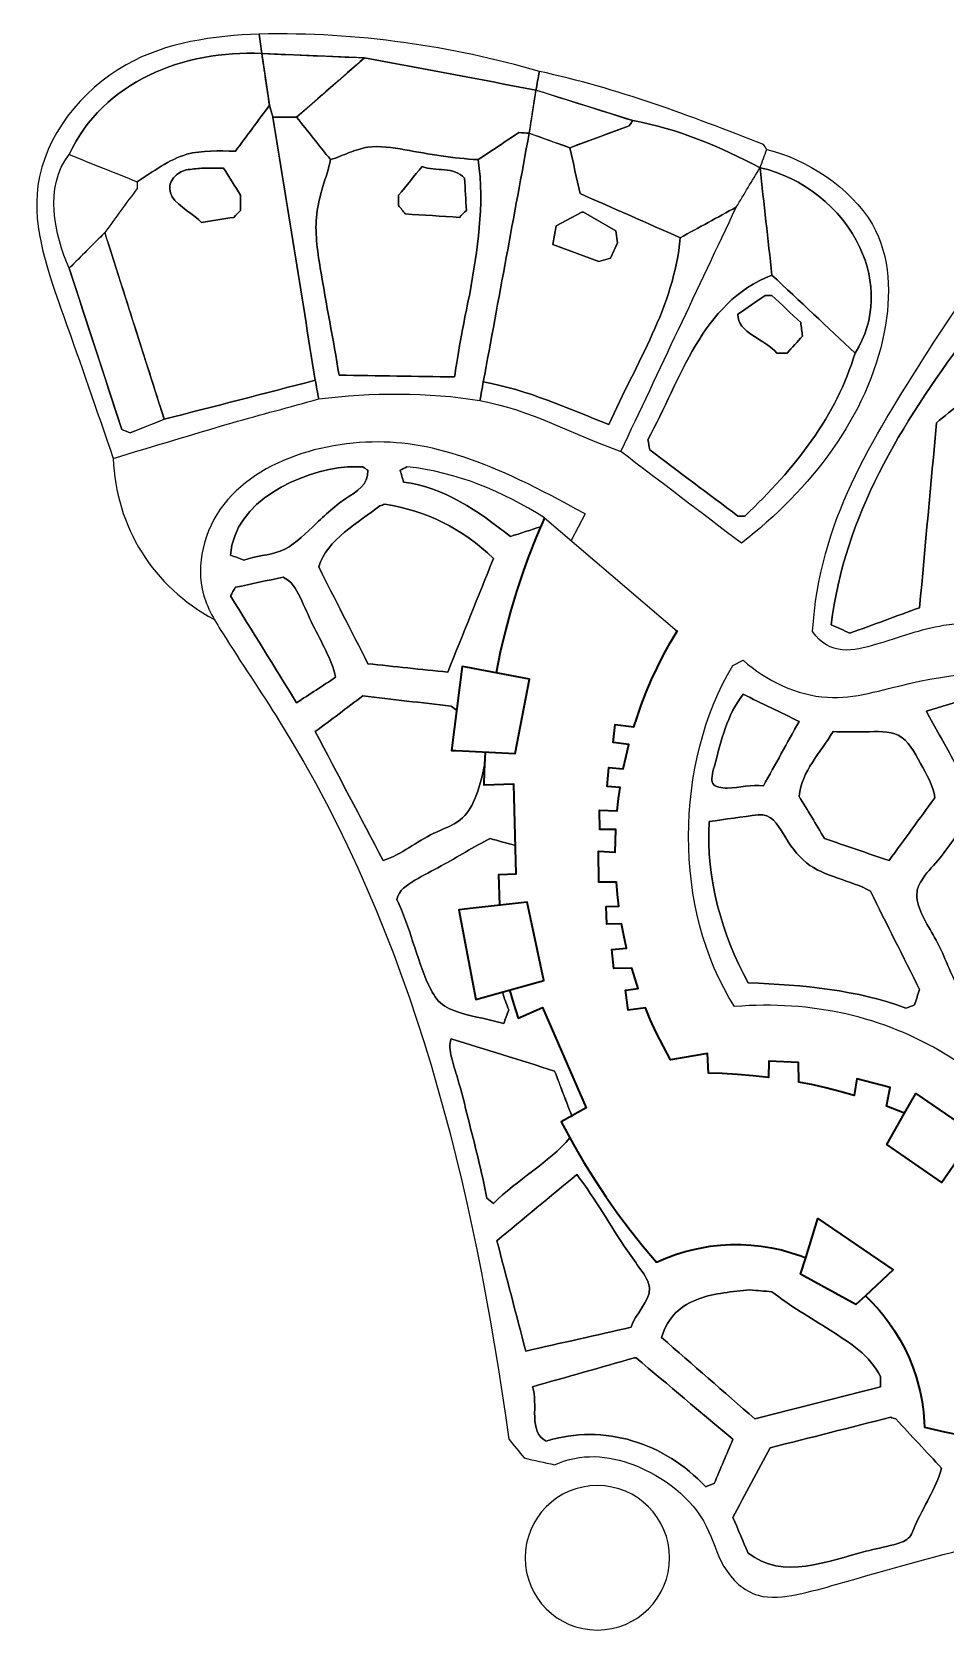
# Model space of a CAD drawing. Header units: millimetres. Extents: x -97856 to 911645, y -69926 to 264120.
# Drawn here: x -97856 to 60170, y -12500 to 264120 of the extents above; entities that cross this region are included whole.
import ezdxf

# ---------------------------------------------------------------- set-up
doc = ezdxf.new("R2010")
doc.units = ezdxf.units.MM
doc.layers.add('01_SITE_BASE', color=7, linetype='Continuous', lineweight=35)
for name, color, linetype in [('03_DESIGN_REGIONS', 7, 'Continuous'), ('REGION_HOLES', 7, 'Continuous'), ('REPAIR_CLOSURES_ONLY', 7, 'Continuous')]:
    doc.layers.add(name, color=color, linetype=linetype)

msp = doc.modelspace()

# ---------------------------------------------------------------- linework, layer by layer
at = {"color": 240}
msp.add_line((-9132, 180030), (13795, 160416), dxfattribs=at)
msp.add_line((-2120, 180707), (-4548, 176108))
msp.add_arc((-51264, 191301), 32531, 181.73694, 242.30515)
at = {"layer": '01_SITE_BASE', "color": 240}
for points in [[(-9132, 180030), (-10565, 176686), (-11897, 173301), (-12828, 170736), (-13980, 167286), (-15027, 163802), (-15969, 160288), (-16805, 156747), (-17533, 153183)], [(53181, 76994), (50066, 78194), (50697, 81418), (44912, 82916), (44436, 80050), (41990, 80736), (39527, 81356), (37358, 81844), (34866, 82338), (34835, 85727), (29674, 85961), (29615, 83154), (26940, 83454), (24258, 83677), (21571, 83824), (19216, 83889), (19033, 87288), (12672, 86194), (11419, 88488), (10249, 90825), (9163, 93202), (8324, 95212), (5355, 94789), (4860, 98266), (7087, 98532), (6530, 100214), (5968, 102063), (2847, 102004), (2499, 105285), (5051, 105555), (4571, 107735), (4190, 109746), (1655, 109709), (1521, 112714), (3719, 112812), (3485, 114802), (3291, 116979), (250, 116961), (172, 122332), (3094, 122143), (3113, 124032), (3189, 126092), (428, 126052), (379, 129425), (3426, 129312), (3658, 131415), (3924, 133336), (1689, 133537), (1983, 136806), (4492, 136580), (4965, 138784), (5459, 140791), (2719, 141105), (3077, 144231), (6331, 143858), (6813, 145366), (7598, 147608), (8455, 149823), (9384, 152008), (10384, 154163), (11453, 156284), (12590, 158369), (13795, 160416), (13700, 160466)], [(-22682, 154162), (-23396, 154297), (-25257, 139768), (-24516, 139731)], [(-24516, 139731), (-14221, 139224), (-11755, 152085), (-22682, 154162)], [(-16879, 112965), (-17047, 118288), (-14062, 118392), (-14486, 133889), (-19597, 133749), (-19513, 136143), (-19379, 139478)], [(-19832, 96995), (-9294, 99934), (-12177, 113495), (-21524, 112441)], [(-21524, 112441), (-23965, 112166), (-21057, 96653), (-19832, 96995)], [(-15196, 98288), (-14518, 95948), (-13723, 93404), (-9489, 95250), (-1926, 77902), (-6255, 75463), (-4144, 71535), (-2351, 68451), (-468, 65421), (1504, 62448), (3562, 59534), (5706, 56682), (7932, 53895), (10240, 51175), (11864, 51879), (13523, 52495), (15213, 53019), (16929, 53451), (18666, 53790), (19541, 53923), (21300, 54119), (23067, 54219), (24837, 54224), (26604, 54132), (28364, 53944), (30111, 53661), (31840, 53284), (33546, 52814), (35224, 52251), (36051, 51936)], [(53181, 76994), (55091, 80374), (65357, 73322), (63112, 70054)], [(63112, 70054), (59632, 64989), (50099, 71538), (53181, 76994)], [(36051, 51936), (38135, 58719), (51209, 49841), (46382, 45365)], [(46382, 45365), (44758, 43860), (35178, 49093), (36051, 51936)], [(46382, 45365), (47633, 44122), (48815, 42812), (49379, 42134), (50451, 40733), (51446, 39276), (52360, 37767), (53191, 36211), (53938, 34613), (54596, 32976), (55165, 31306), (55415, 30461), (55847, 28750), (56186, 27019), (56430, 25272), (56580, 23514), (56619, 22633), (60105, 21807), (63617, 21100)]]:
    msp.add_lwpolyline(points, dxfattribs=at)
at = {"layer": '03_DESIGN_REGIONS'}
for p, q in [((-58075, 260380), (-56753, 251420)), ((-40301, 259646), (-58075, 260380)), ((-52052, 249364), (-40301, 259646)), ((-10630, 254064), (-11805, 246573)), ((6115, 248776), (-10630, 254064)), ((-56753, 251420), (-56165, 249364)), ((-56165, 249364), (-52052, 249364)), ((-11805, 246573), (-4754, 244076)), ((-4754, 244076), (5528, 247895)), ((5528, 247895), (6115, 248776)), ((-2698, 232912), (-7105, 230562)), ((-2404, 232912), (-2698, 232912)), ((3178, 229681), (-2404, 232912)), ((-7105, 230562), (-7692, 227330)), ((3471, 227624), (3178, 229681)), ((-85249, 229387), (-91419, 223218)), ((-74967, 197071), (-85249, 229387)), ((-7692, 227330), (240, 224393)), ((2296, 224980), (3471, 227624)), ((240, 224393), (2296, 224980)), ((-91419, 223218), (-82311, 195309)), ((-80843, 194721), (-74967, 197071)), ((-82311, 195309), (-80843, 194721))]:
    msp.add_line(p, q, dxfattribs=at)
msp.add_circle((0, 0), 12500, dxfattribs=at)
for points, knots in [([(-58516, 263759), (-66462, 263432), (-74614, 262353), (-81549, 258451), (-89378, 254045), (-95654, 246042), (-96828, 237529), (-97856, 230077), (-94972, 222234), (-92351, 214882), (-89393, 206585), (-86770, 198913), (-83780, 190315)], [1, 1, 1, 1, 2, 2, 2, 3, 3, 3, 4, 4, 4, 5, 5, 5, 5]), ([(-79667, 238200), (-76848, 239914), (-74209, 242063), (-71043, 242942), (-68460, 243659), (-65527, 243531), (-62628, 243488)], [2, 2, 2, 2, 3, 3, 3, 4, 4, 4, 4]), ([(-62628, 243488), (-65527, 243531), (-68460, 243659), (-71043, 242942), (-74209, 242063), (-76848, 239914), (-79667, 238200)], [2, 2, 2, 2, 3, 3, 3, 4, 4, 4, 4]), ([(-46177, 242019), (-45051, 242359), (-43992, 242834), (-42935, 243246), (-41878, 243658), (-40824, 244006), (-39729, 244165), (-37682, 244464), (-35492, 244104), (-33311, 243728), (-29116, 243005), (-24951, 242222), (-20618, 242019)], [3, 3, 3, 3, 4, 4, 4, 5, 5, 5, 6, 6, 6, 7, 7, 7, 7]), ([(-20618, 242019), (-24951, 242222), (-29116, 243005), (-33311, 243728), (-35492, 244104), (-37682, 244464), (-39729, 244165), (-40824, 244006), (-41878, 243658), (-42935, 243246), (-43992, 242834), (-45051, 242359), (-46177, 242019)], [0, 0, 0, 0, 1, 1, 1, 2, 2, 2, 3, 3, 3, 4, 4, 4, 4]), ([(29324, 243782), (28932, 242729), (28540, 241677), (28149, 240624), (26778, 238347), (25407, 236070), (24036, 233794), (17377, 219692), (10718, 205591), (4059, 191490), (11012, 186202), (17964, 180914), (24917, 175626), (36839, 184867), (46810, 197542), (49647, 212164), (50879, 218512), (50766, 225227), (47593, 230780), (43888, 237263), (36010, 242162), (29324, 243782)], [0, 0, 0, 0, 1, 1, 1, 2, 2, 2, 3, 3, 3, 4, 4, 4, 5, 5, 5, 6, 6, 6, 7, 7, 7, 7]), ([(-79667, 238200), (-83584, 239767), (-87501, 241334), (-91419, 242901), (-95841, 237336), (-93927, 229012), (-91419, 223218), (-89362, 225274), (-87306, 227330), (-85249, 229387), (-83389, 231933), (-81528, 234479), (-79667, 237025), (-79667, 237417), (-79667, 237808), (-79667, 238200)], [0, 0, 0, 0, 1, 1, 1, 2, 2, 2, 3, 3, 3, 4, 4, 4, 5, 5, 5, 5]), ([(-44708, 204710), (-45696, 210884), (-46945, 217006), (-47963, 223246), (-48476, 226393), (-48931, 229570), (-48575, 232600), (-48386, 234207), (-47970, 235773), (-47496, 237343), (-47033, 238877), (-46514, 240416), (-46177, 242019)], [14, 14, 14, 14, 15, 15, 15, 16, 16, 16, 17, 17, 17, 18, 18, 18, 18]), ([(-46177, 242019), (-46514, 240416), (-47033, 238877), (-47496, 237343), (-47970, 235773), (-48386, 234207), (-48575, 232600), (-48931, 229570), (-48476, 226393), (-47963, 223246), (-46945, 217006), (-45696, 210884), (-44708, 204710)], [4, 4, 4, 4, 5, 5, 5, 6, 6, 6, 7, 7, 7, 8, 8, 8, 8]), ([(-71148, 240257), (-73870, 239411), (-74607, 237314), (-73574, 235590), (-72530, 233849), (-69678, 232489), (-68504, 231150)], [6, 6, 6, 6, 7, 7, 7, 8, 8, 8, 8]), ([(44600, 208529), (48246, 214228), (48138, 221044), (45439, 226822), (42242, 233664), (35409, 239049), (28149, 240624), (28834, 234430), (29519, 228236), (30205, 222042), (35003, 217538), (39802, 213033), (44600, 208529)], [0, 0, 0, 0, 1, 1, 1, 2, 2, 2, 3, 3, 3, 4, 4, 4, 4]), ([(101593, 220867), (98438, 222956), (94249, 225293), (89616, 226721), (85504, 227989), (81042, 228540), (77203, 227809), (68149, 226084), (62563, 217221), (57253, 208858), (47345, 193256), (38395, 179395), (37256, 160349), (40218, 156039), (44234, 156911), (48305, 158133), (52104, 159274), (55952, 160720), (59930, 161355), (67429, 162551), (75394, 160869), (82791, 160056), (84064, 164462), (85337, 168869), (86610, 173276), (86414, 181795), (86218, 190315), (86023, 198834), (79657, 200303), (73292, 201772), (66927, 203241), (64185, 200988), (61443, 198736), (58701, 196484), (57722, 185810), (56743, 175136), (55764, 164462), (51749, 162993), (47734, 161524), (43719, 160056), (42642, 160545), (41564, 161035), (40487, 161524), (42698, 180311), (52655, 196331), (63695, 211173), (68690, 216018), (75176, 219712), (81691, 222633), (83194, 223307), (84699, 223940), (86247, 223926), (87830, 223911), (89457, 223218), (91045, 222519), (94363, 221057), (97508, 219564), (100418, 217930), (100809, 218909), (101201, 219888), (101593, 220867)], [0, 0, 0, 0, 1, 1, 1, 2, 2, 2, 3, 3, 3, 4, 4, 4, 5, 5, 5, 6, 6, 6, 7, 7, 7, 8, 8, 8, 9, 9, 9, 10, 10, 10, 11, 11, 11, 12, 12, 12, 13, 13, 13, 14, 14, 14, 15, 15, 15, 16, 16, 16, 17, 17, 17, 18, 18, 18, 19, 19, 19, 20, 20, 20, 20]), ([(44600, 208529), (39802, 213033), (35003, 217538), (30205, 222042), (17942, 217257), (14388, 203849), (8759, 193546), (8857, 192959), (8955, 192371), (9053, 191783), (14145, 187964), (19237, 184145), (24329, 180326), (24721, 180326), (25113, 180326), (25505, 180326), (34169, 188465), (41441, 197831), (44600, 208529)], [0, 0, 0, 0, 1, 1, 1, 2, 2, 2, 3, 3, 3, 4, 4, 4, 5, 5, 5, 6, 6, 6, 6]), ([(24329, 215286), (24110, 212093), (29132, 210836), (31086, 208529), (31674, 208529), (32261, 208529), (32849, 208529), (33730, 209508), (34612, 210487), (35493, 211466), (35395, 212250), (35297, 213033), (35199, 213817), (33534, 215384), (31870, 216950), (30205, 218517), (29813, 218517), (29422, 218517), (29030, 218517), (27463, 217440), (25896, 216363), (24329, 215286)], [0, 0, 0, 0, 1, 1, 1, 2, 2, 2, 3, 3, 3, 4, 4, 4, 5, 5, 5, 6, 6, 6, 7, 7, 7, 7]), ([(63695, 211173), (52655, 196331), (42698, 180311), (40487, 161524), (41564, 161035), (42642, 160545), (43719, 160056), (47734, 161524), (51749, 162993), (55764, 164462), (56743, 175136), (57722, 185810), (58701, 196484), (61443, 198736), (64185, 200988), (66927, 203241), (65850, 205885), (64773, 208529), (63695, 211173)], [0, 0, 0, 0, 1, 1, 1, 2, 2, 2, 3, 3, 3, 4, 4, 4, 5, 5, 5, 6, 6, 6, 6]), ([(-40045, 193105), (-51945, 192562), (-64825, 187118), (-68000, 175707), (-68712, 173147), (-68936, 170286), (-68416, 167732), (-67847, 164930), (-66383, 162496), (-64871, 160086), (-61646, 154942), (-58199, 149905), (-54998, 144765)], [10, 10, 10, 10, 11, 11, 11, 12, 12, 12, 13, 13, 13, 14, 14, 14, 14]), ([(-39714, 188258), (-40008, 188454), (-40301, 188650), (-40595, 188846), (-41476, 188846), (-42358, 188846), (-43239, 188846), (-51646, 188092), (-62766, 182884), (-63510, 173569), (-62726, 173276), (-61943, 172982), (-61160, 172688), (-59211, 173467), (-56860, 173497), (-54884, 174257), (-52749, 175079), (-51052, 176753), (-49309, 178429), (-47480, 180188), (-45600, 181951), (-43524, 183370), (-41641, 184656), (-39597, 185661), (-39714, 188258)], [0, 0, 0, 0, 1, 1, 1, 2, 2, 2, 3, 3, 3, 4, 4, 4, 5, 5, 5, 6, 6, 6, 7, 7, 7, 8, 8, 8, 8]), ([(-9145, 180000), (-9150, 180011), (-9156, 180022), (-9161, 180032), (-16428, 184575), (-24190, 187923), (-32957, 188846), (-33349, 188650), (-33740, 188454), (-34132, 188258)], [3.972573, 3.972573, 3.972573, 3.972573, 4, 4, 4, 5, 5, 5, 6, 6, 6, 6]), ([(-34132, 188258), (-33936, 187573), (-33740, 186887), (-33545, 186202), (-26434, 185340), (-20696, 181166), (-15037, 176801), (-13292, 177356), (-11547, 177911), (-9802, 178466)], [0, 0, 0, 0, 1, 1, 1, 2, 2, 2, 2.8098919, 2.8098919, 2.8098919, 2.8098919]), ([(-37657, 182089), (-41242, 179225), (-46847, 176268), (-48233, 171513), (-45394, 165931), (-42554, 160349), (-39714, 154768), (-35111, 154278), (-30509, 153788), (-25906, 153299), (-23262, 159860), (-20618, 166421), (-17974, 172982), (-23366, 178229), (-29679, 181252), (-36776, 182383), (-37070, 182285), (-37364, 182187), (-37657, 182089)], [0, 0, 0, 0, 1, 1, 1, 2, 2, 2, 3, 3, 3, 4, 4, 4, 5, 5, 5, 6, 6, 6, 6]), ([(-62628, 167988), (-62922, 167498), (-63216, 167008), (-63510, 166519), (-59691, 160349), (-55872, 154180), (-52052, 148011), (-49800, 149480), (-47548, 150949), (-45296, 152417), (-46041, 155722), (-47783, 158472), (-49232, 161458), (-50001, 163044), (-50687, 164695), (-51457, 166273), (-52171, 167735), (-52957, 169133), (-54403, 169750), (-57145, 169163), (-59886, 168575), (-62628, 167988)], [0, 0, 0, 0, 1, 1, 1, 2, 2, 2, 3, 3, 3, 4, 4, 4, 5, 5, 5, 6, 6, 6, 7, 7, 7, 7]), ([(118632, 102769), (120606, 124957), (103516, 145840), (82671, 151520), (73447, 154033), (63488, 153570), (53975, 151343), (49200, 150225), (44538, 148664), (39807, 148947), (34552, 149262), (29212, 151855), (25211, 155355), (24623, 155061), (24036, 154768), (23448, 154474), (13333, 137581), (13020, 112143), (23742, 95425), (37163, 96497), (49572, 93654), (60173, 87202), (72840, 79493), (82927, 66631), (89842, 53709), (109796, 51503), (128733, 61642), (138315, 78973), (138119, 79463), (137923, 79953), (137727, 80442), (134528, 82172), (131329, 83902), (128130, 85632), (127902, 85567), (127673, 85502), (127445, 85436), (127347, 85436), (127249, 85436), (127151, 85436), (125193, 86416), (123234, 87395), (121276, 88374), (119611, 91606), (117946, 94837), (116281, 98069), (116673, 99440), (117065, 100811), (117457, 102182), (117848, 102377), (118240, 102573), (118632, 102769)], [0, 0, 0, 0, 1, 1, 1, 2, 2, 2, 3, 3, 3, 4, 4, 4, 5, 5, 5, 6, 6, 6, 7, 7, 7, 8, 8, 8, 9, 9, 9, 10, 10, 10, 11, 11, 11, 12, 12, 12, 13, 13, 13, 14, 14, 14, 15, 15, 15, 16, 16, 16, 17, 17, 17, 17]), ([(34905, 144779), (31674, 146346), (28442, 147913), (25211, 149480), (22360, 145688), (21523, 141657), (20245, 137043), (20078, 136439), (19903, 135825), (19841, 135264), (19789, 134791), (19818, 134355), (20010, 134036), (20394, 133397), (21433, 133227), (22487, 133233), (24572, 133246), (26720, 133949), (28736, 133616), (30793, 137337), (32849, 141058), (34905, 144779)], [0, 0, 0, 0, 1, 1, 1, 2, 2, 2, 3, 3, 3, 4, 4, 4, 5, 5, 5, 6, 6, 6, 7, 7, 7, 7]), ([(-25319, 147423), (-30411, 148011), (-35503, 148598), (-40595, 149186), (-43337, 147129), (-46079, 145073), (-48821, 143017), (-44904, 135574), (-40987, 128132), (-37070, 120690), (-33770, 121822), (-31413, 123917), (-28300, 125411), (-26743, 126158), (-24998, 126755), (-23745, 127733), (-22588, 128636), (-21850, 129863), (-21257, 131241), (-20437, 133147), (-19892, 135341), (-19460, 137462)], [0, 0, 0, 0, 1, 1, 1, 2, 2, 2, 3, 3, 3, 4, 4, 4, 5, 5, 5, 6, 6, 6, 6.7228582, 6.7228582, 6.7228582, 6.7228582]), ([(56939, 146542), (58366, 143685), (60036, 141169), (61529, 138242), (62276, 136779), (62979, 135213), (64145, 134320), (65266, 133460), (66816, 133222), (68379, 133030), (73923, 132352), (79639, 132261), (85141, 131559), (87785, 134693), (90429, 137827), (93073, 140960), (91305, 142793), (89079, 144117), (86688, 145168), (84317, 146211), (81784, 146985), (79202, 147581), (74560, 148653), (69760, 149148), (64577, 148892), (62031, 148109), (59485, 147325), (56939, 146542)], [0, 0, 0, 0, 1, 1, 1, 2, 2, 2, 3, 3, 3, 4, 4, 4, 5, 5, 5, 6, 6, 6, 7, 7, 7, 8, 8, 8, 9, 9, 9, 9]), ([(40781, 143017), (38667, 139360), (35345, 136203), (34905, 131853), (36374, 129405), (37843, 126957), (39312, 124509), (43033, 123236), (46754, 121963), (50476, 120690), (53120, 124313), (55764, 127936), (58408, 131559), (58143, 133730), (56974, 135568), (55900, 137519), (54834, 139456), (53862, 141504), (52080, 142381), (50536, 143141), (48385, 143022), (46339, 142983), (44435, 142947), (42622, 142981), (40781, 143017)], [0, 0, 0, 0, 1, 1, 1, 2, 2, 2, 3, 3, 3, 4, 4, 4, 5, 5, 5, 6, 6, 6, 7, 7, 7, 8, 8, 8, 8]), ([(19335, 127446), (18771, 117433), (21603, 107853), (26092, 99538), (35653, 99163), (45014, 98308), (53413, 95131), (53903, 95327), (54393, 95523), (54882, 95719), (55176, 96600), (55470, 97481), (55764, 98363), (52924, 104042), (50084, 109722), (47244, 115402), (43861, 117309), (39277, 117865), (36193, 120301), (34536, 121609), (33311, 123459), (32149, 125363), (31115, 127056), (30130, 128792), (27855, 128622), (25015, 128230), (22175, 127838), (19335, 127446)], [0, 0, 0, 0, 1, 1, 1, 2, 2, 2, 3, 3, 3, 4, 4, 4, 5, 5, 5, 6, 6, 6, 7, 7, 7, 8, 8, 8, 9, 9, 9, 9]), ([(64577, 127740), (62223, 125522), (60930, 123086), (58942, 120727), (57960, 119564), (56809, 118419), (56069, 117206), (55689, 116584), (55417, 115944), (55323, 115289), (55233, 114654), (55309, 114005), (55467, 113358), (56071, 110881), (57865, 108436), (59114, 105995), (60362, 103553), (61066, 101116), (62520, 98656), (69473, 97481), (76426, 96306), (83379, 95131), (86610, 99440), (89842, 103748), (93073, 108057), (90135, 113835), (87198, 119612), (84260, 125390), (78309, 127645), (71056, 126759), (64577, 127740)], [0, 0, 0, 0, 1, 1, 1, 2, 2, 2, 3, 3, 3, 4, 4, 4, 5, 5, 5, 6, 6, 6, 7, 7, 7, 8, 8, 8, 9, 9, 9, 10, 10, 10, 10]), ([(-18562, 124509), (-21519, 123051), (-24160, 121323), (-27034, 119754), (-28545, 118929), (-30119, 118147), (-31600, 117281), (-33016, 116453), (-34345, 115548), (-34720, 113933), (-32429, 109326), (-31362, 103887), (-29213, 99183), (-28675, 98005), (-28070, 96874), (-27160, 96062), (-26240, 95240), (-25009, 94745), (-23713, 94345), (-21244, 93584), (-18535, 93166), (-16212, 92487), (-15918, 93270), (-15624, 94054), (-15330, 94837), (-15748, 95843), (-16112, 96884), (-16413, 97948)], [0, 0, 0, 0, 1, 1, 1, 2, 2, 2, 3, 3, 3, 4, 4, 4, 5, 5, 5, 6, 6, 6, 7, 7, 7, 8, 8, 8, 8.1412164, 8.1412164, 8.1412164, 8.1412164]), ([(-25319, 89843), (-25690, 88882), (-25527, 87787), (-25262, 86679), (-24976, 85482), (-24571, 84269), (-24207, 83060), (-23500, 80716), (-22943, 78387), (-22360, 76048), (-21224, 71494), (-19989, 66902), (-19149, 62228), (-18758, 61934), (-18366, 61640), (-17974, 61347), (-13935, 65440), (-8353, 68428), (-4767, 72694)], [0, 0, 0, 0, 1, 1, 1, 2, 2, 2, 3, 3, 3, 4, 4, 4, 5, 5, 5, 5.8938081, 5.8938081, 5.8938081, 5.8938081]), ([(-4350, 76287), (-5366, 78945), (-6382, 81603), (-7398, 84261), (-13372, 86122), (-19345, 87982), (-25319, 89843)], [6.2016908, 6.2016908, 6.2016908, 6.2016908, 7, 7, 7, 8, 8, 8, 8]), ([(-3579, 66341), (-8182, 62522), (-12784, 58703), (-17387, 54884), (-15722, 48518), (-14057, 42153), (-12393, 35788), (-6321, 37159), (-250, 38530), (5822, 39901), (6474, 42097), (9135, 44434), (9027, 46670), (8973, 47782), (8236, 48868), (7481, 49936), (6727, 51005), (5956, 52056), (5221, 53117), (2183, 57504), (-254, 62074), (-3579, 66341)], [0, 0, 0, 0, 1, 1, 1, 2, 2, 2, 3, 3, 3, 4, 4, 4, 5, 5, 5, 6, 6, 6, 7, 7, 7, 7]), ([(11109, 38138), (16495, 33438), (21881, 28738), (27267, 24037), (34514, 25898), (41760, 27758), (49007, 29619), (49007, 30206), (49007, 30794), (49007, 31381), (47127, 35028), (43762, 37226), (40285, 39392), (36855, 41529), (33316, 43635), (30205, 46070), (28932, 46168), (27659, 46266), (26386, 46364), (23431, 46095), (20269, 45824), (17568, 44839), (14567, 43746), (12136, 41774), (11109, 38138)], [0, 0, 0, 0, 1, 1, 1, 2, 2, 2, 3, 3, 3, 4, 4, 4, 5, 5, 5, 6, 6, 6, 7, 7, 7, 8, 8, 8, 8]), ([(-11218, 29619), (-10167, 26636), (-12052, 21774), (-8867, 20218), (1213, 23258), (11624, 19945), (18748, 12286), (19237, 12482), (19727, 12678), (20217, 12874), (21294, 15420), (22371, 17966), (23448, 20512), (17866, 25212), (12285, 29913), (6703, 34613), (6605, 34613), (6507, 34613), (6409, 34613), (534, 32948), (-5342, 31284), (-11218, 29619)], [0, 0, 0, 0, 1, 1, 1, 2, 2, 2, 3, 3, 3, 4, 4, 4, 5, 5, 5, 6, 6, 6, 7, 7, 7, 7]), ([(59583, 15518), (56939, 18357), (54295, 21197), (51651, 24037), (51357, 24135), (51063, 24233), (50769, 24331), (43817, 22568), (36864, 20806), (29911, 19043), (27757, 15028), (25602, 11013), (23448, 6998), (24329, 4942), (25211, 2885), (26092, 829), (32071, -3917), (39946, -522), (46472, 1132), (48073, 1538), (49593, 1839), (51279, 2277), (52205, 2518), (53180, 2800), (53806, 3391), (54370, 3924), (54649, 4709), (54971, 5479), (56386, 8863), (58625, 11963), (59583, 15518)], [0, 0, 0, 0, 1, 1, 1, 2, 2, 2, 3, 3, 3, 4, 4, 4, 5, 5, 5, 6, 6, 6, 7, 7, 7, 8, 8, 8, 9, 9, 9, 10, 10, 10, 10]), ([(6296, 16079), (11478, 14096), (16381, 10359), (18853, 5495), (20001, 3235), (20625, 732), (21904, -1473), (23252, -3797), (25329, -5790), (27855, -6491), (29916, -7062), (32277, -6774), (34504, -6338), (36924, -5865), (39186, -5217), (41448, -4569)], [18, 18, 18, 18, 19, 19, 19, 20, 20, 20, 21, 21, 21, 22, 22, 22, 23, 23, 23, 23])]:
    msp.add_open_spline(points, degree=3, knots=knots, dxfattribs=at)
for points in [[(-10042, 257296), (-25291, 261646), (-41316, 264120), (-58516, 263759)], [(-58516, 263759), (-58369, 262633), (-58222, 261506), (-58075, 260380)], [(-58075, 260380), (-58222, 261506), (-58369, 262633), (-58516, 263759)], [(-91419, 242901), (-85597, 255570), (-71502, 261064), (-58075, 260380)], [(-58075, 260380), (-71502, 261064), (-85597, 255570), (-91419, 242901)], [(-58075, 260380), (-52150, 260135), (-46226, 259891), (-40301, 259646)], [(-56753, 251420), (-57194, 254407), (-57634, 257394), (-58075, 260380)], [(-40301, 259646), (-44218, 256218), (-48135, 252791), (-52052, 249364)], [(-40301, 259646), (-30411, 257785), (-20520, 255925), (-10630, 254064)], [(-10630, 254064), (-20520, 255925), (-30411, 257785), (-40301, 259646)], [(-10630, 254064), (-10434, 255141), (-10238, 256218), (-10042, 257296)], [(-10042, 257296), (-10238, 256218), (-10434, 255141), (-10630, 254064)], [(28736, 244663), (16104, 249585), (3419, 254377), (-10042, 257296)], [(-11805, 246573), (-11413, 249070), (-11022, 251567), (-10630, 254064)], [(-10630, 254064), (-5048, 252301), (534, 250539), (6115, 248776)], [(-62628, 243488), (-60670, 246132), (-58711, 248776), (-56753, 251420)], [(-56753, 251420), (-58711, 248776), (-60670, 246132), (-62628, 243488)], [(-56165, 249364), (-56361, 250049), (-56557, 250735), (-56753, 251420)], [(-48821, 203828), (-51269, 219007), (-53717, 234185), (-56165, 249364)], [(-56165, 249364), (-53717, 234185), (-51269, 219007), (-48821, 203828)], [(-52052, 249364), (-53423, 249364), (-54794, 249364), (-56165, 249364)], [(-52052, 249364), (-50094, 246916), (-48135, 244467), (-46177, 242019)], [(-46177, 242019), (-48135, 244467), (-50094, 246916), (-52052, 249364)], [(-20618, 242019), (-18268, 243586), (-15918, 245153), (-13568, 246720)], [(-13568, 246720), (-15918, 245153), (-18268, 243586), (-20618, 242019)], [(-19737, 203535), (-17093, 217881), (-14449, 232227), (-11805, 246573)], [(-11805, 246573), (-14449, 232227), (-17093, 217881), (-19737, 203535)], [(-13568, 246720), (-12980, 246671), (-12393, 246622), (-11805, 246573)], [(-11805, 246573), (-12393, 246622), (-12980, 246671), (-13568, 246720)], [(-4754, 244076), (-7105, 244908), (-9455, 245740), (-11805, 246573)], [(5528, 247895), (2100, 246622), (-1327, 245349), (-4754, 244076)], [(6115, 248776), (5919, 248482), (5724, 248189), (5528, 247895)], [(6115, 248776), (13971, 247358), (21332, 244206), (28149, 240624)], [(28149, 240624), (21332, 244206), (13971, 247358), (6115, 248776)], [(-4754, 244076), (-4167, 241432), (-3579, 238788), (-2992, 236144)], [(-2992, 236144), (-3579, 238788), (-4167, 241432), (-4754, 244076)], [(28149, 240624), (28540, 241677), (28932, 242729), (29324, 243782)], [(29324, 243782), (29128, 244076), (28932, 244369), (28736, 244663)], [(-91419, 223218), (-93927, 229012), (-95841, 237336), (-91419, 242901)], [(-91419, 242901), (-87501, 241334), (-83584, 239767), (-79667, 238200)], [(-30313, 240844), (-31684, 239179), (-33055, 237515), (-34426, 235850)], [(-22969, 238788), (-24818, 240918), (-27992, 239852), (-30313, 240844)], [(-20618, 242019), (-19498, 233949), (-20757, 226448), (-22087, 218811)], [(-22087, 218811), (-20757, 226448), (-19498, 233949), (-20618, 242019)], [(-79667, 238200), (-79667, 237808), (-79667, 237417), (-79667, 237025)], [(-68504, 240550), (-69385, 240452), (-70267, 240355), (-71148, 240257)], [(-64685, 240550), (-65958, 240550), (-67231, 240550), (-68504, 240550)], [(-61747, 235850), (-62726, 237417), (-63706, 238984), (-64685, 240550)], [(-22675, 233206), (-22773, 235067), (-22871, 236927), (-22969, 238788)], [(24036, 233794), (25407, 236070), (26778, 238347), (28149, 240624)], [(-79667, 237025), (-81528, 234479), (-83389, 231933), (-85249, 229387)], [(-61747, 233206), (-61747, 234087), (-61747, 234969), (-61747, 235850)], [(-34426, 235850), (-34426, 235262), (-34426, 234675), (-34426, 234087)], [(-2992, 236144), (2786, 233598), (8563, 231052), (14341, 228506)], [(14341, 228506), (8563, 231052), (2786, 233598), (-2992, 236144)], [(-62922, 232031), (-62530, 232423), (-62139, 232814), (-61747, 233206)], [(-34426, 234087), (-34034, 233598), (-33642, 233108), (-33251, 232618)], [(-33251, 232618), (-30117, 232423), (-26984, 232227), (-23850, 232031)], [(-23850, 232031), (-23458, 232423), (-23067, 232814), (-22675, 233206)], [(4059, 191490), (10718, 205591), (17377, 219692), (24036, 233794)], [(14341, 228506), (17573, 230268), (20804, 232031), (24036, 233794)], [(24036, 233794), (20804, 232031), (17573, 230268), (14341, 228506)], [(-68504, 231150), (-66643, 231443), (-64783, 231737), (-62922, 232031)], [(-85249, 229387), (-81822, 218615), (-78394, 207843), (-74967, 197071)], [(2002, 196190), (6654, 206739), (13259, 216478), (14341, 228506)], [(14341, 228506), (13259, 216478), (6654, 206739), (2002, 196190)], [(-82311, 195309), (-85347, 204612), (-88383, 213915), (-91419, 223218)], [(-22094, 218809), (-23752, 210879), (-24242, 207647), (-24731, 204416)], [(-24731, 204416), (-24242, 207647), (-23752, 210879), (-22094, 218809)], [(-22094, 218809), (-22092, 218810), (-22089, 218810), (-22087, 218811)], [(-24731, 204416), (-31390, 204514), (-38049, 204612), (-44708, 204710)], [(-44708, 204710), (-38049, 204612), (-31390, 204514), (-24731, 204416)], [(-48821, 203828), (-57536, 201576), (-66252, 199324), (-74967, 197071)], [(-74967, 197071), (-66252, 199324), (-57536, 201576), (-48821, 203828)], [(-48233, 200597), (-48429, 201674), (-48625, 202751), (-48821, 203828)], [(-48821, 203828), (-48625, 202751), (-48429, 201674), (-48233, 200597)], [(-20325, 200303), (-20129, 201380), (-19933, 202457), (-19737, 203535)], [(-19737, 203535), (-19933, 202457), (-20129, 201380), (-20325, 200303)], [(-19737, 203535), (-12028, 202203), (-5132, 198909), (2002, 196190)], [(2002, 196190), (-5132, 198909), (-12028, 202203), (-19737, 203535)], [(-63216, 196484), (-58222, 197855), (-53228, 199226), (-48233, 200597)], [(-48233, 200597), (-39144, 201734), (-29262, 201824), (-20325, 200303)], [(-20325, 200303), (-11619, 198759), (-4079, 194403), (4059, 191490)], [(-83780, 190315), (-76926, 192371), (-70071, 194427), (-63216, 196484)], [(-74967, 197071), (-76926, 196288), (-78884, 195505), (-80843, 194721)], [(-80843, 194721), (-81332, 194917), (-81822, 195113), (-82311, 195309)], [(-2120, 180707), (-18592, 189815), (-28888, 193614), (-40045, 193105)], [(-24369, 146697), (-24680, 146944), (-24994, 147187), (-25319, 147423)], [(-54998, 144765), (-31800, 107512), (-21527, 64828), (-15330, 20512)], [(-14196, 123296), (-15652, 123700), (-17107, 124104), (-18562, 124509)], [(-15330, 20512), (-14449, 19435), (-13568, 18357), (-12686, 17280)], [(-12686, 17280), (-10924, 16889), (-9161, 16497), (-7398, 16105)], [(-7398, 16105), (-2791, 18189), (1854, 17778), (6296, 16079)], [(41448, -4569), (59215, 519), (76997, 5591), (95997, 7941)]]:
    msp.add_open_spline(points, degree=3, dxfattribs=at)
at = {"layer": 'REGION_HOLES'}
for p, q in [((-7105, 230562), (-2698, 232912)), ((-2698, 232912), (-2404, 232912)), ((-2404, 232912), (3178, 229681)), ((-7692, 227330), (-7105, 230562)), ((3178, 229681), (3471, 227624)), ((240, 224393), (-7692, 227330)), ((3471, 227624), (2296, 224980)), ((2296, 224980), (240, 224393))]:
    msp.add_line(p, q, dxfattribs=at)
for points in [[(-34426, 235850), (-33055, 237515), (-31684, 239179), (-30313, 240844)], [(-30313, 240844), (-27992, 239852), (-24818, 240918), (-22969, 238788)], [(-71148, 240257), (-70267, 240355), (-69385, 240452), (-68504, 240550)], [(-68504, 240550), (-67231, 240550), (-65958, 240550), (-64685, 240550)], [(-64685, 240550), (-63706, 238984), (-62726, 237417), (-61747, 235850)], [(-22969, 238788), (-22871, 236927), (-22773, 235067), (-22675, 233206)], [(-61747, 235850), (-61747, 234969), (-61747, 234087), (-61747, 233206)], [(-34426, 234087), (-34426, 234675), (-34426, 235262), (-34426, 235850)], [(-61747, 233206), (-62139, 232814), (-62530, 232423), (-62922, 232031)], [(-33251, 232618), (-33642, 233108), (-34034, 233598), (-34426, 234087)], [(-23850, 232031), (-26984, 232227), (-30117, 232423), (-33251, 232618)], [(-22675, 233206), (-23067, 232814), (-23458, 232423), (-23850, 232031)], [(-62922, 232031), (-64783, 231737), (-66643, 231443), (-68504, 231150)], [(-34132, 188258), (-33740, 188454), (-33349, 188650), (-32957, 188846)], [(-25319, 147423), (-24994, 147187), (-24680, 146944), (-24369, 146697)], [(-18562, 124509), (-17107, 124104), (-15652, 123700), (-14196, 123296)]]:
    msp.add_open_spline(points, degree=3, dxfattribs=at)
for points, knots in [([(-68504, 231150), (-69678, 232489), (-72530, 233849), (-73574, 235590), (-74607, 237314), (-73870, 239411), (-71148, 240257)], [0, 0, 0, 0, 1, 1, 1, 2, 2, 2, 2]), ([(28149, 240624), (35409, 239049), (42242, 233664), (45439, 226822), (48138, 221044), (48246, 214228), (44600, 208529), (41441, 197831), (34169, 188465), (25505, 180326), (25113, 180326), (24721, 180326), (24329, 180326), (19237, 184145), (14145, 187964), (9053, 191783), (8955, 192371), (8857, 192959), (8759, 193546), (14388, 203849), (17942, 217257), (30205, 222042), (29519, 228236), (28834, 234430), (28149, 240624)], [0, 0, 0, 0, 1, 1, 1, 2, 2, 2, 3, 3, 3, 4, 4, 4, 5, 5, 5, 6, 6, 6, 7, 7, 7, 8, 8, 8, 8]), ([(24329, 215286), (25896, 216363), (27463, 217440), (29030, 218517), (29422, 218517), (29813, 218517), (30205, 218517), (31870, 216950), (33534, 215384), (35199, 213817), (35297, 213033), (35395, 212250), (35493, 211466), (34612, 210487), (33730, 209508), (32849, 208529), (32261, 208529), (31674, 208529), (31086, 208529), (29132, 210836), (24110, 212093), (24329, 215286)], [0, 0, 0, 0, 1, 1, 1, 2, 2, 2, 3, 3, 3, 4, 4, 4, 5, 5, 5, 6, 6, 6, 7, 7, 7, 7]), ([(-39714, 188258), (-39597, 185661), (-41641, 184656), (-43524, 183370), (-45600, 181951), (-47480, 180188), (-49309, 178429), (-51052, 176753), (-52749, 175079), (-54884, 174257), (-56860, 173497), (-59211, 173467), (-61160, 172688), (-61943, 172982), (-62726, 173276), (-63510, 173569), (-62766, 182884), (-51646, 188092), (-43239, 188846), (-42358, 188846), (-41476, 188846), (-40595, 188846), (-40301, 188650), (-40008, 188454), (-39714, 188258)], [0, 0, 0, 0, 1, 1, 1, 2, 2, 2, 3, 3, 3, 4, 4, 4, 5, 5, 5, 6, 6, 6, 7, 7, 7, 8, 8, 8, 8]), ([(-9802, 178466), (-11547, 177911), (-13292, 177356), (-15037, 176801), (-20696, 181166), (-26434, 185340), (-33545, 186202), (-33740, 186887), (-33936, 187573), (-34132, 188258)], [3.1901081, 3.1901081, 3.1901081, 3.1901081, 4, 4, 4, 5, 5, 5, 6, 6, 6, 6]), ([(-37657, 182089), (-37364, 182187), (-37070, 182285), (-36776, 182383), (-29679, 181252), (-23366, 178229), (-17974, 172982), (-20618, 166421), (-23262, 159860), (-25906, 153299), (-30509, 153788), (-35111, 154278), (-39714, 154768), (-42554, 160349), (-45394, 165931), (-48233, 171513), (-46847, 176268), (-41242, 179225), (-37657, 182089)], [0, 0, 0, 0, 1, 1, 1, 2, 2, 2, 3, 3, 3, 4, 4, 4, 5, 5, 5, 6, 6, 6, 6]), ([(-62628, 167988), (-59886, 168575), (-57145, 169163), (-54403, 169750), (-52957, 169133), (-52171, 167735), (-51457, 166273), (-50687, 164695), (-50001, 163044), (-49232, 161458), (-47783, 158472), (-46041, 155722), (-45296, 152417), (-47548, 150949), (-49800, 149480), (-52052, 148011), (-55872, 154180), (-59691, 160349), (-63510, 166519), (-63216, 167008), (-62922, 167498), (-62628, 167988)], [0, 0, 0, 0, 1, 1, 1, 2, 2, 2, 3, 3, 3, 4, 4, 4, 5, 5, 5, 6, 6, 6, 7, 7, 7, 7]), ([(34905, 144779), (32849, 141058), (30793, 137337), (28736, 133616), (26720, 133949), (24572, 133246), (22487, 133233), (21433, 133227), (20394, 133397), (20010, 134036), (19818, 134355), (19789, 134791), (19841, 135264), (19903, 135825), (20078, 136439), (20245, 137043), (21523, 141657), (22360, 145688), (25211, 149480), (28442, 147913), (31674, 146346), (34905, 144779)], [0, 0, 0, 0, 1, 1, 1, 2, 2, 2, 3, 3, 3, 4, 4, 4, 5, 5, 5, 6, 6, 6, 7, 7, 7, 7]), ([(-19460, 137462), (-19892, 135341), (-20437, 133147), (-21257, 131241), (-21850, 129863), (-22588, 128636), (-23745, 127733), (-24998, 126755), (-26743, 126158), (-28300, 125411), (-31413, 123917), (-33770, 121822), (-37070, 120690), (-40987, 128132), (-44904, 135574), (-48821, 143017), (-46079, 145073), (-43337, 147129), (-40595, 149186), (-35503, 148598), (-30411, 148011), (-25319, 147423)], [3.2771418, 3.2771418, 3.2771418, 3.2771418, 4, 4, 4, 5, 5, 5, 6, 6, 6, 7, 7, 7, 8, 8, 8, 9, 9, 9, 10, 10, 10, 10]), ([(56939, 146542), (59485, 147325), (62031, 148109), (64577, 148892), (69760, 149148), (74560, 148653), (79202, 147581), (81784, 146985), (84317, 146211), (86688, 145168), (89079, 144117), (91305, 142793), (93073, 140960), (90429, 137827), (87785, 134693), (85141, 131559), (79639, 132261), (73923, 132352), (68379, 133030), (66816, 133222), (65266, 133460), (64145, 134320), (62979, 135213), (62276, 136779), (61529, 138242), (60036, 141169), (58366, 143685), (56939, 146542)], [0, 0, 0, 0, 1, 1, 1, 2, 2, 2, 3, 3, 3, 4, 4, 4, 5, 5, 5, 6, 6, 6, 7, 7, 7, 8, 8, 8, 9, 9, 9, 9]), ([(40781, 143017), (42622, 142981), (44435, 142947), (46339, 142983), (48385, 143022), (50536, 143141), (52080, 142381), (53862, 141504), (54834, 139456), (55900, 137519), (56974, 135568), (58143, 133730), (58408, 131559), (55764, 127936), (53120, 124313), (50476, 120690), (46754, 121963), (43033, 123236), (39312, 124509), (37843, 126957), (36374, 129405), (34905, 131853), (35345, 136203), (38667, 139360), (40781, 143017)], [0, 0, 0, 0, 1, 1, 1, 2, 2, 2, 3, 3, 3, 4, 4, 4, 5, 5, 5, 6, 6, 6, 7, 7, 7, 8, 8, 8, 8]), ([(19335, 127446), (22175, 127838), (25015, 128230), (27855, 128622), (30130, 128792), (31115, 127056), (32149, 125363), (33311, 123459), (34536, 121609), (36193, 120301), (39277, 117865), (43861, 117309), (47244, 115402), (50084, 109722), (52924, 104042), (55764, 98363), (55470, 97481), (55176, 96600), (54882, 95719), (54393, 95523), (53903, 95327), (53413, 95131), (45014, 98308), (35653, 99163), (26092, 99538), (21603, 107853), (18771, 117433), (19335, 127446)], [0, 0, 0, 0, 1, 1, 1, 2, 2, 2, 3, 3, 3, 4, 4, 4, 5, 5, 5, 6, 6, 6, 7, 7, 7, 8, 8, 8, 9, 9, 9, 9]), ([(64577, 127740), (71056, 126759), (78309, 127645), (84260, 125390), (87198, 119612), (90135, 113835), (93073, 108057), (89842, 103748), (86610, 99440), (83379, 95131), (76426, 96306), (69473, 97481), (62520, 98656), (61066, 101116), (60362, 103553), (59114, 105995), (57865, 108436), (56071, 110881), (55467, 113358), (55309, 114005), (55233, 114654), (55323, 115289), (55417, 115944), (55689, 116584), (56069, 117206), (56809, 118419), (57960, 119564), (58942, 120727), (60930, 123086), (62223, 125522), (64577, 127740)], [0, 0, 0, 0, 1, 1, 1, 2, 2, 2, 3, 3, 3, 4, 4, 4, 5, 5, 5, 6, 6, 6, 7, 7, 7, 8, 8, 8, 9, 9, 9, 10, 10, 10, 10]), ([(-16413, 97948), (-16112, 96884), (-15748, 95843), (-15330, 94837), (-15624, 94054), (-15918, 93270), (-16212, 92487), (-18535, 93166), (-21244, 93584), (-23713, 94345), (-25009, 94745), (-26240, 95240), (-27160, 96062), (-28070, 96874), (-28675, 98005), (-29213, 99183), (-31362, 103887), (-32429, 109326), (-34720, 113933), (-34345, 115548), (-33016, 116453), (-31600, 117281), (-30119, 118147), (-28545, 118929), (-27034, 119754), (-24160, 121323), (-21519, 123051), (-18562, 124509)], [2.8587836, 2.8587836, 2.8587836, 2.8587836, 3, 3, 3, 4, 4, 4, 5, 5, 5, 6, 6, 6, 7, 7, 7, 8, 8, 8, 9, 9, 9, 10, 10, 10, 11, 11, 11, 11]), ([(-4767, 72694), (-8353, 68428), (-13935, 65440), (-17974, 61347), (-18366, 61640), (-18758, 61934), (-19149, 62228), (-19989, 66902), (-21224, 71494), (-22360, 76048), (-22943, 78387), (-23500, 80716), (-24207, 83060), (-24571, 84269), (-24976, 85482), (-25262, 86679), (-25527, 87787), (-25690, 88882), (-25319, 89843)], [2.1061919, 2.1061919, 2.1061919, 2.1061919, 3, 3, 3, 4, 4, 4, 5, 5, 5, 6, 6, 6, 7, 7, 7, 8, 8, 8, 8]), ([(-25319, 89843), (-19345, 87982), (-13372, 86122), (-7398, 84261), (-6408, 81672), (-5418, 79082), (-4428, 76492)], [0, 0, 0, 0, 1, 1, 1, 1.777786, 1.777786, 1.777786, 1.777786]), ([(-3579, 66341), (-254, 62074), (2183, 57504), (5221, 53117), (5956, 52056), (6727, 51005), (7481, 49936), (8236, 48868), (8973, 47782), (9027, 46670), (9135, 44434), (6474, 42097), (5822, 39901), (-250, 38530), (-6321, 37159), (-12393, 35788), (-14057, 42153), (-15722, 48518), (-17387, 54884), (-12784, 58703), (-8182, 62522), (-3579, 66341)], [0, 0, 0, 0, 1, 1, 1, 2, 2, 2, 3, 3, 3, 4, 4, 4, 5, 5, 5, 6, 6, 6, 7, 7, 7, 7]), ([(11109, 38138), (12136, 41774), (14567, 43746), (17568, 44839), (20269, 45824), (23431, 46095), (26386, 46364), (27659, 46266), (28932, 46168), (30205, 46070), (33316, 43635), (36855, 41529), (40285, 39392), (43762, 37226), (47127, 35028), (49007, 31381), (49007, 30794), (49007, 30206), (49007, 29619), (41760, 27758), (34514, 25898), (27267, 24037), (21881, 28738), (16495, 33438), (11109, 38138)], [0, 0, 0, 0, 1, 1, 1, 2, 2, 2, 3, 3, 3, 4, 4, 4, 5, 5, 5, 6, 6, 6, 7, 7, 7, 8, 8, 8, 8]), ([(-11218, 29619), (-5342, 31284), (534, 32948), (6409, 34613), (6507, 34613), (6605, 34613), (6703, 34613), (12285, 29913), (17866, 25212), (23448, 20512), (22371, 17966), (21294, 15420), (20217, 12874), (19727, 12678), (19237, 12482), (18748, 12286), (11624, 19945), (1213, 23258), (-8867, 20218), (-12052, 21774), (-10167, 26636), (-11218, 29619)], [0, 0, 0, 0, 1, 1, 1, 2, 2, 2, 3, 3, 3, 4, 4, 4, 5, 5, 5, 6, 6, 6, 7, 7, 7, 7]), ([(59583, 15518), (58625, 11963), (56386, 8863), (54971, 5479), (54649, 4709), (54370, 3924), (53806, 3391), (53180, 2800), (52205, 2518), (51279, 2277), (49593, 1839), (48073, 1538), (46472, 1132), (39946, -522), (32071, -3917), (26092, 829), (25211, 2885), (24329, 4942), (23448, 6998), (25602, 11013), (27757, 15028), (29911, 19043), (36864, 20806), (43817, 22568), (50769, 24331), (51063, 24233), (51357, 24135), (51651, 24037), (54295, 21197), (56939, 18357), (59583, 15518)], [0, 0, 0, 0, 1, 1, 1, 2, 2, 2, 3, 3, 3, 4, 4, 4, 5, 5, 5, 6, 6, 6, 7, 7, 7, 8, 8, 8, 9, 9, 9, 10, 10, 10, 10])]:
    msp.add_open_spline(points, degree=3, knots=knots, dxfattribs=at)
at = {"layer": 'REPAIR_CLOSURES_ONLY'}
msp.add_line((-66383, 162496), (-66338, 162521), dxfattribs=at)

doc.saveas('drawing.dxf')
